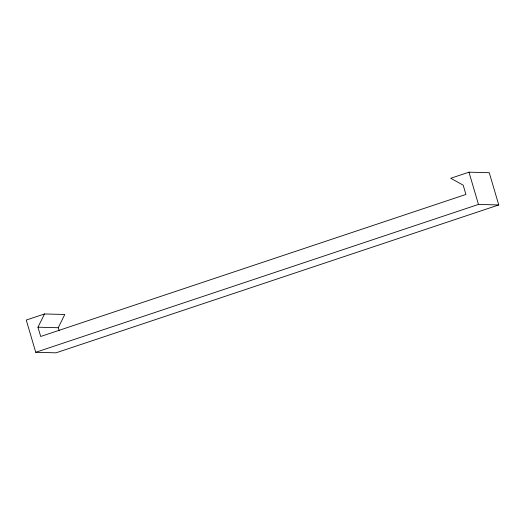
<?xml version="1.0" encoding="UTF-8"?>
<svg xmlns="http://www.w3.org/2000/svg" width="525" height="525" viewBox="0 0 525 525"><rect width="100%" height="100%" fill="white"/><g stroke="black" fill="none" stroke-linecap="round" stroke-linejoin="round"><path stroke-width="0.79" d="M44.507 313.957L26.25 320.053L35.739 352.295L56.024 352.82L498.75 204.947L489.261 172.705L468.976 172.18L450.719 178.277L463.194 185.174L465.924 194.447L40.694 336.473L37.964 327.206L44.507 313.957L64.792 314.482L58.249 327.731L59.154 330.822M35.739 352.295L478.465 204.422L498.75 204.947M37.964 327.206L58.249 327.731M468.976 172.18L478.465 204.422"/></g></svg>
